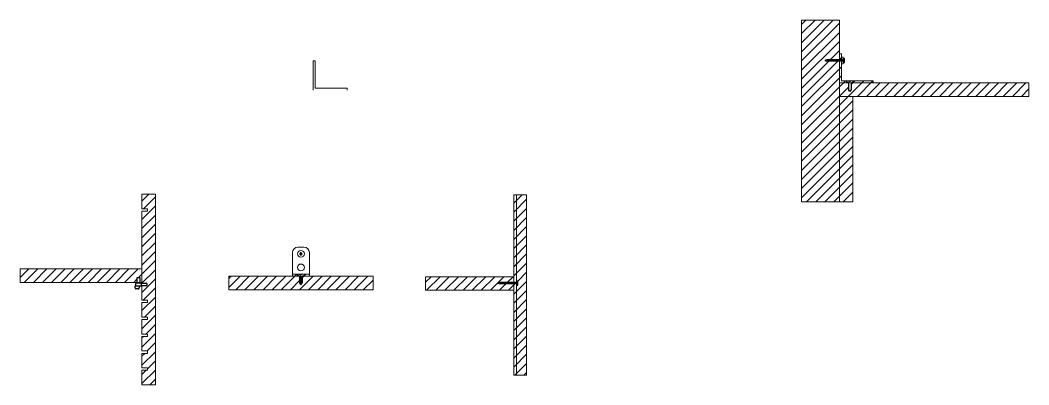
# Model space of a CAD drawing. Header units: millimetres. Extents: x -1085 to 5268, y 134 to 2619.
# Drawn here: x 959.5 to 1108.6, y 441.2 to 495.1 of the extents above; entities that cross this region are included whole.
import ezdxf

# ---------------------------------------------------------------- set-up
doc = ezdxf.new("R2010")
doc.units = ezdxf.units.MM
doc.linetypes.add('CONTINUA', pattern=[0])
doc.linetypes.add('TRATTOPUNTO', pattern=[25.4, 12.7, -6.35, 0, -6.35])
doc.layers.add('A-FURN', color=2, linetype='Continuous', lineweight=18)
doc.layers.add('LINEE DI SEZIONE', color=12, linetype='Continuous', lineweight=15)
doc.layers.add('DETTAGLI', color=4, linetype='TRATTOPUNTO')

msp = doc.modelspace()

# ---------------------------------------------------------------- hatches: boundary and pattern name
at = {"layer": 'LINEE DI SEZIONE'}
h = msp.add_hatch(dxfattribs=at)
h.set_pattern_fill('ANSI31', color=256, scale=0.3)
h.paths.add_polyline_path([(1080.57, 489), (1078.72, 489), (1078.42, 489.1), (1078.72, 489.2), (1080.57, 489.2), (1080.57, 490.1), (1080.57, 495.06), (1074.99, 495.06), (1074.99, 468.21), (1080.57, 468.21)])
h.paths.add_polyline_path([(1108.57, 485.8), (1082.31, 485.8), (1082.31, 484.8), (1082.11, 484.5), (1081.91, 484.8), (1081.91, 485.8), (1080.57, 485.8), (1080.57, 483.8), (1108.57, 483.8)])
h.paths.add_polyline_path([(1082.57, 483.8), (1080.57, 483.8), (1080.57, 468.21), (1082.57, 468.21)])
h.paths.add_polyline_path([(1085.57, 486.1), (1082.61, 486.1), (1082.61, 485.95), (1082.31, 485.8), (1085.57, 485.8)])
h.paths.add_polyline_path([(1081.61, 486.1), (1080.87, 486.1), (1080.87, 489), (1080.57, 489), (1080.57, 485.8), (1081.91, 485.8), (1081.61, 485.95)])
h.paths.add_polyline_path([(1080.87, 490.1), (1080.57, 490.1), (1080.57, 489.2), (1080.87, 489.2)])
h = msp.add_hatch(dxfattribs=at)
h.set_pattern_fill('ANSI31', color=256, scale=0.3)
h.paths.add_polyline_path([(979.49, 469.33), (977.49, 469.33), (977.49, 467.18), (978.32, 467.18), (978.32, 466.83), (977.49, 466.83), (977.49, 456.18), (978.1, 456.18, -0.414214), (978.27, 456.02), (978.27, 456, -0.414214), (978.1, 455.83), (977.49, 455.83), (977.49, 455.78), (977.49, 453.68), (978.32, 453.68), (978.32, 453.33), (977.49, 453.33), (977.49, 451.18), (978.32, 451.18), (978.32, 450.83), (977.49, 450.83), (977.49, 448.68), (978.32, 448.68), (978.32, 448.33), (977.49, 448.33), (977.49, 446.18), (978.32, 446.18), (978.32, 445.83), (977.49, 445.83), (977.49, 443.68), (978.32, 443.68), (978.32, 443.33), (977.49, 443.33), (977.49, 441.18), (979.49, 441.18)])
h.paths.add_polyline_path([(977.49, 458.31), (959.49, 458.31), (959.49, 456.31), (976.73, 456.31), (976.73, 456.98), (977.25, 456.98), (977.25, 456.31), (977.49, 456.31)])
h = msp.add_hatch(dxfattribs=at)
h.set_pattern_fill('ANSI31', color=256, scale=0.3)
h.paths.add_polyline_path([(1034.35, 469.27), (1032.85, 469.27), (1032.85, 456.49), (1033.05, 456.49), (1033.05, 455.89), (1032.85, 455.89), (1032.85, 442.6), (1034.35, 442.6)])
h.paths.add_polyline_path([(1032.45, 456.09), (1030.45, 456.09), (1030.15, 456.19), (1030.45, 456.29), (1032.45, 456.29), (1032.45, 457.16), (1019.4, 457.16), (1019.4, 455.15), (1032.45, 455.15)])
h.paths.add_polyline_path([(1032.85, 469.27), (1032.45, 469.27), (1032.45, 456.29), (1032.85, 456.29), (1032.85, 456.49)])
h.paths.add_polyline_path([(1032.85, 455.89), (1032.85, 455.89), (1032.85, 456.09), (1032.45, 456.09), (1032.45, 442.6), (1032.85, 442.6)])
h = msp.add_hatch(dxfattribs=at)
h.set_pattern_fill('ANSI31', color=256, scale=0.3)
h.paths.add_polyline_path([(1011.64, 457.23), (1001.19, 457.23), (1001.19, 456.23), (1000.99, 455.93), (1000.79, 456.23), (1000.79, 457.23), (990.34, 457.23), (990.34, 455.23), (1011.64, 455.23)])
h.paths.add_polyline_path([(1000.49, 457.38), (1000.49, 457.53), (999.74, 457.53), (999.74, 457.23), (1000.79, 457.23), (1000.79, 457.23)])
h.paths.add_polyline_path([(1002.24, 457.53), (1001.49, 457.53), (1001.49, 457.38), (1001.19, 457.23), (1002.24, 457.23)])

# ---------------------------------------------------------------- linework, layer by layer
at = {"layer": 'A-FURN'}
for p, q in [((1080.57, 495.06), (1074.99, 495.06)), ((1074.99, 495.06), (1074.99, 468.21)), ((1080.57, 490.1), (1080.57, 495.06)), ((1002.81, 489.03), (1002.81, 484.73)), ((1002.81, 489.03), (1003.11, 489.03)), ((1003.11, 489.03), (1003.11, 485.03)), ((1080.57, 490.1), (1080.57, 489.2)), ((1080.57, 490.1), (1080.87, 490.1)), ((1080.57, 489), (1080.57, 468.21)), ((1080.87, 490.1), (1080.87, 489.2)), ((1080.87, 489.6), (1081.12, 489.6)), ((1080.87, 489), (1080.87, 486.1)), ((1081.12, 489.6), (1081.12, 488.6)), ((1081.12, 489.4), (1081.12, 488.8)), ((1081.12, 488.6), (1080.87, 488.6)), ((1085.57, 486.1), (1080.87, 486.1)), ((1085.57, 485.8), (1085.57, 486.1)), ((1007.81, 485.03), (1003.11, 485.03)), ((1007.81, 484.73), (1007.81, 485.03)), ((1108.57, 485.8), (1080.57, 485.8)), ((1108.57, 485.8), (1108.57, 483.8)), ((1080.57, 483.8), (1108.57, 483.8)), ((1082.57, 483.8), (1082.57, 468.21)), ((977.49, 469.33), (977.49, 467.18)), ((977.49, 469.33), (979.49, 469.33)), ((979.49, 469.33), (979.49, 441.18)), ((1032.45, 469.27), (1034.35, 469.27)), ((1074.99, 468.21), (1082.57, 468.21)), ((977.49, 466.83), (977.49, 456.18)), ((999.74, 457.23), (999.74, 460.73)), ((1000.54, 461.53), (1001.44, 461.53)), ((1002.24, 460.73), (1002.24, 457.23)), ((959.49, 458.31), (977.49, 458.31)), ((959.49, 458.31), (959.49, 456.31)), ((976.73, 456.31), (959.49, 456.31)), ((977.25, 456.31), (977.49, 456.31)), ((990.34, 457.23), (1001.19, 457.23)), ((990.34, 457.23), (990.34, 455.23)), ((999.74, 457.53), (1000.74, 457.53)), ((1000.74, 457.53), (1002.24, 457.53)), ((1001.19, 457.23), (1011.64, 457.23)), ((1011.64, 455.23), (1011.64, 457.23)), ((1032.45, 457.16), (1019.4, 457.16)), ((1019.4, 455.15), (1019.4, 457.16)), ((1032.85, 456.49), (1032.85, 455.89)), ((977.49, 455.83), (977.49, 453.68)), ((990.34, 455.23), (1011.64, 455.23)), ((1032.45, 455.15), (1019.4, 455.15)), ((977.49, 453.33), (977.49, 451.18)), ((977.49, 450.83), (977.49, 448.68)), ((977.49, 448.33), (977.49, 446.18)), ((977.49, 445.83), (977.49, 443.68)), ((977.49, 443.33), (977.49, 441.18)), ((1032.45, 442.6), (1034.35, 442.6)), ((977.49, 441.18), (979.49, 441.18))]:
    msp.add_line(p, q, dxfattribs=at)
at = {"layer": 'A-FURN', "linetype": 'CONTINUA', "ltscale": 0.1}
for p, q in [((1032.45, 469.27), (1032.45, 456.29)), ((1032.85, 469.27), (1032.85, 442.6)), ((1032.45, 456.09), (1032.45, 442.6))]:
    msp.add_line(p, q, dxfattribs=at)
msp.add_lwpolyline([(1034.35, 469.27), (1034.35, 442.6)], dxfattribs=at)
at = {"layer": 'A-FURN'}
for points in [[(977.49, 467.18), (978.32, 467.18), (978.32, 466.83), (977.49, 466.83)], [(977.49, 453.68), (978.32, 453.68), (978.32, 453.33), (977.49, 453.33)], [(977.49, 451.18), (978.32, 451.18), (978.32, 450.83), (977.49, 450.83)], [(977.49, 448.68), (978.32, 448.68), (978.32, 448.33), (977.49, 448.33)], [(977.49, 446.18), (978.32, 446.18), (978.32, 445.83), (977.49, 445.83)], [(977.49, 443.68), (978.32, 443.68), (978.32, 443.33), (977.49, 443.33)]]:
    msp.add_lwpolyline(points, dxfattribs=at)
for centre in [(1000.99, 460.53), (1000.99, 458.53)]:
    msp.add_circle(centre, 0.5, dxfattribs=at)
for centre, start, end in [((1000.54, 460.73), 90, 180), ((1001.44, 460.73), 0, 90)]:
    msp.add_arc(centre, 0.8, start, end, dxfattribs=at)
at = {"layer": 'DETTAGLI'}
for p, q in [((1078.72, 489.2), (1078.42, 489.1)), ((1078.42, 489.1), (1078.72, 489)), ((1081.12, 489.2), (1078.72, 489.2)), ((1078.72, 489.2), (1078.84, 489)), ((1081.12, 489), (1078.72, 489)), ((1078.84, 489.2), (1078.95, 489)), ((1078.96, 489.2), (1079.08, 489)), ((1079.08, 489.2), (1079.19, 489)), ((1079.2, 489.2), (1079.32, 489)), ((1079.33, 489.2), (1079.45, 489)), ((1079.46, 489.2), (1079.57, 489)), ((1079.59, 489.2), (1079.7, 489)), ((1079.71, 489.2), (1079.83, 489)), ((1079.84, 489.2), (1079.96, 489)), ((1079.97, 489.2), (1080.08, 489)), ((1080.1, 489.2), (1080.22, 489)), ((1080.23, 489.2), (1080.34, 489)), ((1080.36, 489.2), (1080.47, 489)), ((1080.48, 489.2), (1080.6, 489)), ((1080.61, 489.2), (1080.73, 489)), ((1080.73, 489.2), (1080.85, 489)), ((1080.85, 489.2), (1080.97, 489)), ((1080.98, 489.2), (1081.1, 489)), ((1081.32, 489.4), (1081.12, 489.4)), ((1081.32, 488.8), (1081.32, 489.4)), ((1081.12, 488.8), (1081.32, 488.8)), ((1081.61, 486.1), (1081.61, 485.95)), ((1081.86, 486.1), (1082.11, 486)), ((1082.36, 486.1), (1082.11, 486)), ((1082.61, 486.1), (1082.61, 485.95)), ((1081.91, 485.8), (1081.61, 485.95)), ((1081.91, 485.8), (1081.91, 484.8)), ((1082.11, 484.5), (1081.91, 484.8)), ((1082.31, 484.8), (1082.11, 484.5)), ((1082.31, 485.8), (1082.61, 485.95)), ((1082.31, 485.8), (1082.31, 484.8)), ((1000.95, 460.58), (1000.99, 460.78)), ((1000.99, 460.78), (1000.99, 460.28)), ((1000.99, 460.78), (1001.03, 460.58)), ((1000.74, 460.53), (1000.95, 460.58)), ((1000.74, 460.53), (1001.24, 460.53)), ((1000.74, 460.53), (1000.95, 460.49)), ((1000.99, 460.28), (1000.95, 460.49)), ((1001.03, 460.49), (1000.99, 460.28)), ((1001.03, 460.58), (1001.24, 460.53)), ((1001.03, 460.49), (1001.23, 460.53)), ((976.73, 456.31), (976.52, 456.18)), ((1000.49, 457.53), (1000.49, 457.38)), ((1000.79, 457.23), (1000.49, 457.38)), ((1000.74, 457.53), (1000.99, 457.43)), ((1000.79, 457.23), (1000.79, 456.23)), ((1000.79, 456.83), (1001.06, 457.23)), ((1000.79, 457.13), (1000.86, 457.23)), ((1000.79, 456.53), (1001.19, 457.13)), ((1000.79, 456.23), (1001.19, 456.83)), ((1000.79, 456.23), (1000.99, 455.93)), ((1000.89, 456.08), (1001.19, 456.53)), ((1001.24, 457.53), (1000.99, 457.43)), ((1000.99, 455.93), (1001.19, 456.23)), ((1001.19, 457.23), (1001.49, 457.38)), ((1001.19, 457.23), (1001.19, 456.23)), ((1001.49, 457.53), (1001.49, 457.38)), ((1030.45, 456.29), (1030.15, 456.19)), ((1030.15, 456.19), (1030.45, 456.09)), ((1032.85, 456.29), (1030.45, 456.29)), ((1033.05, 456.49), (1032.85, 456.49)), ((1033.05, 455.89), (1033.05, 456.49)), ((1032.85, 456.09), (1030.45, 456.09)), ((1032.85, 455.89), (1033.05, 455.89))]:
    msp.add_line(p, q, dxfattribs=at)
msp.add_lwpolyline([(977.25, 456.31), (977.44, 456.18), (978.1, 456.18, -0.414214), (978.27, 456.02), (978.27, 456, -0.414214), (978.1, 455.83), (977.44, 455.83), (977.49, 455.83), (977.49, 455.78), (977.26, 455.78, 0.414214), (977.1, 455.62), (977.1, 455.53, -0.414214), (976.94, 455.37), (976.63, 455.37, -0.414214), (976.47, 455.53), (976.47, 455.78)], format="xyb", dxfattribs=at)
for points in [[(977.44, 456.18), (976.52, 456.18), (976.52, 455.83), (977.44, 455.83)], [(977.25, 456.98), (976.73, 456.98), (976.73, 456.31), (977.25, 456.31)]]:
    msp.add_lwpolyline(points, close=True, dxfattribs=at)
msp.add_lwpolyline([(977.26, 455.78), (976.47, 455.78), (976.47, 455.83), (976.52, 455.83)], dxfattribs=at)

doc.saveas('drawing.dxf')
